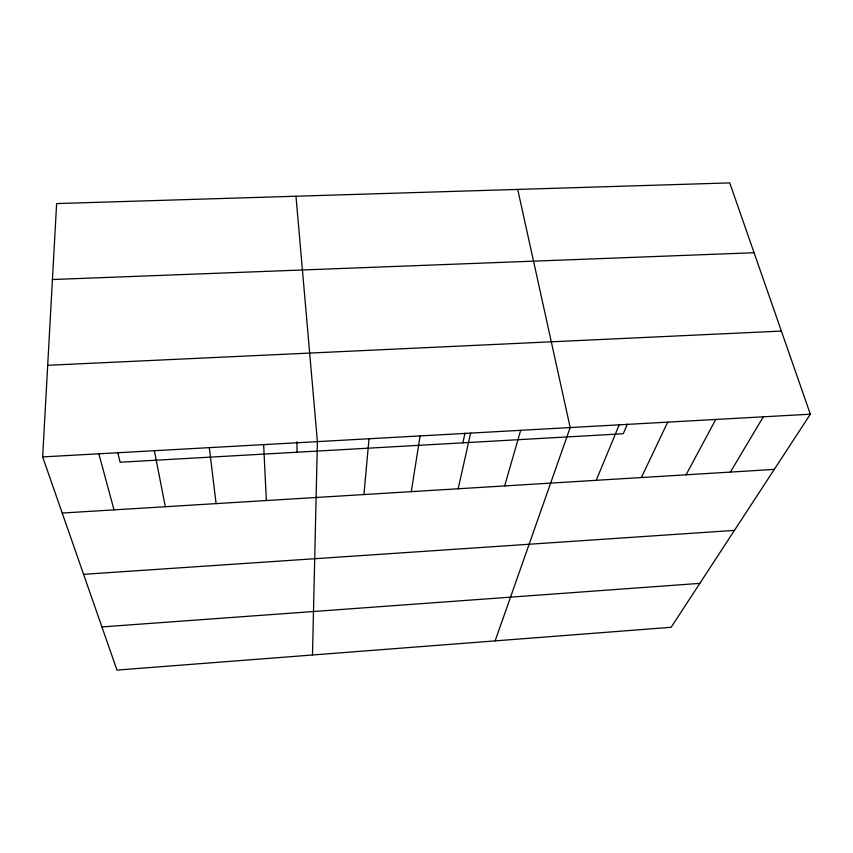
<?xml version="1.0" encoding="UTF-8"?>
<svg xmlns="http://www.w3.org/2000/svg" width="853" height="853" viewBox="0 0 853 853"><rect width="100%" height="100%" fill="white"/><g stroke="black" fill="none" stroke-linecap="round" stroke-linejoin="round"><path stroke-width="1.28" d="M312.486 654.987L317.401 441.63L295.98 196.222M42.65 456.92L56.618 203.579L729.741 182.905L810.35 414.195L671.14 627.286L116.968 670.095L42.65 456.92L810.35 414.195M363.932 494.559L369.008 438.751M411.285 491.648L420.092 435.915M462.891 442.835L464.992 433.121M458.178 488.78L470.643 433.1M504.635 485.933L520.671 430.317M495.135 640.88L570.188 427.556L517.728 189.419M596.215 480.314L619.203 424.837M627.381 424.09L623.276 433.75L120.113 462.241L117.703 452.431M641.36 477.552L667.718 422.128M686.089 474.801L715.742 419.463M730.392 472.093L763.286 416.818M101.912 626.923L699.833 583.367M83.583 574.325L734.444 530.395M62.216 513.048L774.289 469.395M47.704 365.297L781.38 331.081M52.428 279.528L754.073 252.733M98.82 453.785L114.035 509.87M154.361 450.704L165.333 506.725M209.305 447.644L216.097 503.622M263.641 444.616L266.36 500.54M296.983 441.715L297.025 452.229"/></g></svg>
